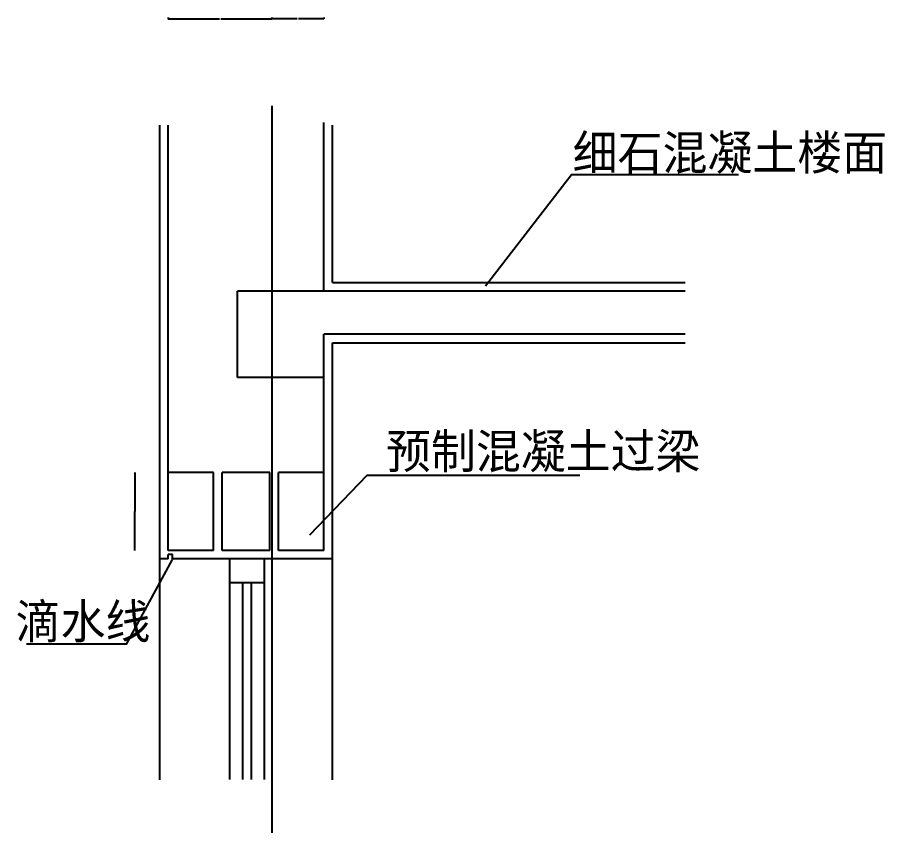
# Model space of a CAD drawing. Header units: metres. Extents: x 4322 to 6398, y -1143 to 2691.
# Drawn here: x 4390 to 6398, y 821 to 2691 of the extents above; entities that cross this region are included whole.
import ezdxf

# ---------------------------------------------------------------- set-up
doc = ezdxf.new("R2010")
doc.units = ezdxf.units.M
for name, color, linetype in [('DOTE', 1, 'Continuous'), ('PUB_DIM', 3, 'Continuous'), ('PUB_TEXT', 7, 'Continuous'), ('S_SURFACE', 6, 'Continuous'), ('WALL', 255, 'Continuous'), ('WINDOW', 2, 'Continuous')]:
    doc.layers.add(name, color=color, linetype=linetype)
doc.dimstyles.get("Standard").update_dxf_attribs({"dimtxt": 2.5, "dimasz": 2.5, "dimexe": 1.25, "dimexo": 0.625, "dimtad": 1, "dimcen": 2.5, "dimazin": 3, "dimtfac": 1, "dimtmove": 0, "dimatfit": 3})

# ---------------------------------------------------------------- blocks, each defined once
blk = doc.blocks.new('*D7')
for p, q in [((4661.85, 1637.82), (4661.85, 1547.82)), ((4661.6, 1547.82), (4661.35, 1547.82)), ((4661.85, 1457.82), (4661.85, 1547.82)), ((4661.85, 1547.82), (4661.85, 1547.82)), ((4662.1, 1547.82), (4662.35, 1547.82))]:
    blk.add_line(p, q)
at = {"layer": 'Defpoints'}
for p in [(4661.85, 1637.82), (4661.85, 1547.82), (4661.85, 1457.82)]:
    blk.add_point(p, dxfattribs=at)
at = {"layer": 'PUB_DIM', "insert": (4661.85, 1548.945), "char_height": 1, "attachment_point": 5}
blk.add_mtext('0', dxfattribs=at)
blk = doc.blocks.new('*D8')
for p, q in [((4739.35, 2691.36), (4739.35, 2687.49)), ((4979.35, 2691.36), (4979.35, 2687.49)), ((4857.85, 2687.49), (4739.1, 2687.49)), ((4979.6, 2687.49), (4860.85, 2687.49))]:
    blk.add_line(p, q)
at = {"layer": 'Defpoints'}
for p in [(4739.35, 2691.36), (4979.35, 2691.36), (4979.35, 2687.49)]:
    blk.add_point(p, dxfattribs=at)
at = {"layer": 'PUB_DIM', "insert": (4859.35, 2687.49), "char_height": 1, "attachment_point": 5}
blk.add_mtext('240', dxfattribs=at)
blk = doc.blocks.new('*D9')
for p, q in [((4979.35, 2691.36), (4979.35, 2688.22)), ((5099.35, 2691.36), (5099.35, 2688.22)), ((5037.85, 2688.22), (4979.1, 2688.22)), ((5099.6, 2688.22), (5040.85, 2688.22))]:
    blk.add_line(p, q)
at = {"layer": 'Defpoints'}
for p in [(4979.35, 2691.36), (5099.35, 2691.36), (5099.35, 2688.22)]:
    blk.add_point(p, dxfattribs=at)
at = {"layer": 'PUB_DIM', "insert": (5039.35, 2688.22), "char_height": 1, "attachment_point": 5}
blk.add_mtext('120', dxfattribs=at)

msp = doc.modelspace()

# ---------------------------------------------------------------- linework, layer by layer
at = {"layer": 'DOTE'}
msp.add_line((4979.48, 2486.89), (4979.48, -1143.27), dxfattribs=at)
at = {"layer": 'PUB_DIM'}
for points in [[(5473.78, 2070.16), (5672.89, 2327.65), (6059.39, 2327.65)], [(5067.46, 1493.85), (5199.71, 1632.15), (5692.03, 1632.15)], [(4748.43, 1436.35), (4641.83, 1241.09), (4411.33, 1241.09)]]:
    msp.add_lwpolyline(points, dxfattribs=at)
at = {"layer": 'S_SURFACE'}
for p, q in [((4719.48, 2442.14), (4719.48, 926.67)), ((5119.48, 2077.88), (5119.48, 2442.14)), ((5119.48, 2077.88), (5936.13, 2077.88)), ((5119.48, 1937.88), (5936.13, 1937.88)), ((5119.48, 926.67), (5119.48, 1937.88)), ((4739.48, 1437.88), (4739.48, 1447.88)), ((4749.48, 1447.88), (4739.48, 1447.88)), ((4749.48, 1437.88), (4749.48, 1447.88)), ((4739.48, 1437.88), (4719.48, 1437.88)), ((5119.48, 1437.88), (4749.48, 1437.88))]:
    msp.add_line(p, q, dxfattribs=at)
at = {"layer": 'WALL'}
for p, q in [((4739.48, 1457.88), (4739.48, 2442.14)), ((5099.48, 2057.88), (5099.48, 2448.23)), ((4899.48, 1857.88), (4899.48, 2057.88)), ((5936.13, 2057.88), (4899.48, 2057.88)), ((5936.13, 1957.88), (5099.48, 1957.88)), ((5099.48, 1457.88), (5099.48, 1957.88)), ((5099.48, 1857.88), (4899.48, 1857.88)), ((4844.48, 1637.88), (4739.48, 1637.88)), ((4844.48, 1457.88), (4844.48, 1637.88)), ((4974.48, 1637.88), (4864.48, 1637.88)), ((4864.48, 1457.88), (4864.48, 1637.88)), ((4974.48, 1457.88), (4974.48, 1637.88)), ((4994.48, 1457.88), (4994.48, 1637.88)), ((5099.48, 1637.88), (4994.48, 1637.88)), ((4844.48, 1457.88), (4739.48, 1457.88)), ((4974.48, 1457.88), (4864.48, 1457.88)), ((5099.48, 1457.88), (4994.48, 1457.88))]:
    msp.add_line(p, q, dxfattribs=at)
at = {"layer": 'WINDOW'}
for p, q in [((4881.56, 1437.88), (4881.56, 927.82)), ((4961.56, 1437.88), (4961.56, 927.82)), ((4881.56, 1383.59), (4961.56, 1383.59)), ((4911.56, 1383.59), (4911.56, 927.82)), ((4931.56, 1383.59), (4931.56, 927.82))]:
    msp.add_line(p, q, dxfattribs=at)

# ---------------------------------------------------------------- texts
at = {"layer": 'PUB_TEXT'}
for s, p in [('细石混凝土楼面', (5675.55, 2338.28)), ('预制混凝土过梁', (5243.42, 1647.3)), ('滴水线', (4386.18, 1253.56))]:
    msp.add_text(s, height=80, dxfattribs=at).set_placement(p)

# ---------------------------------------------------------------- dimensions: what is measured, and where the dimension line sits
at = {"layer": 'PUB_DIM'}
for base, p1, p2, picture, middle in [((4979.35, 2687.49), (4979.35, 2691.36), (4739.35, 2691.36), '*D8', (4859.35, 2687.49)), ((5099.35, 2688.22), (5099.35, 2691.36), (4979.35, 2691.36), '*D9', (5039.35, 2688.22)), ((4661.85, 1547.82), (4661.85, 1637.82), (4661.85, 1457.82), '*D7', (4661.85, 1548.945))]:
    dim = msp.add_linear_dim(base=base, p1=p1, p2=p2, dimstyle='Standard', dxfattribs=at)
    dim.commit()
    dim.dimension.update_dxf_attribs({"geometry": picture, "text_midpoint": middle})

doc.saveas('drawing.dxf')
